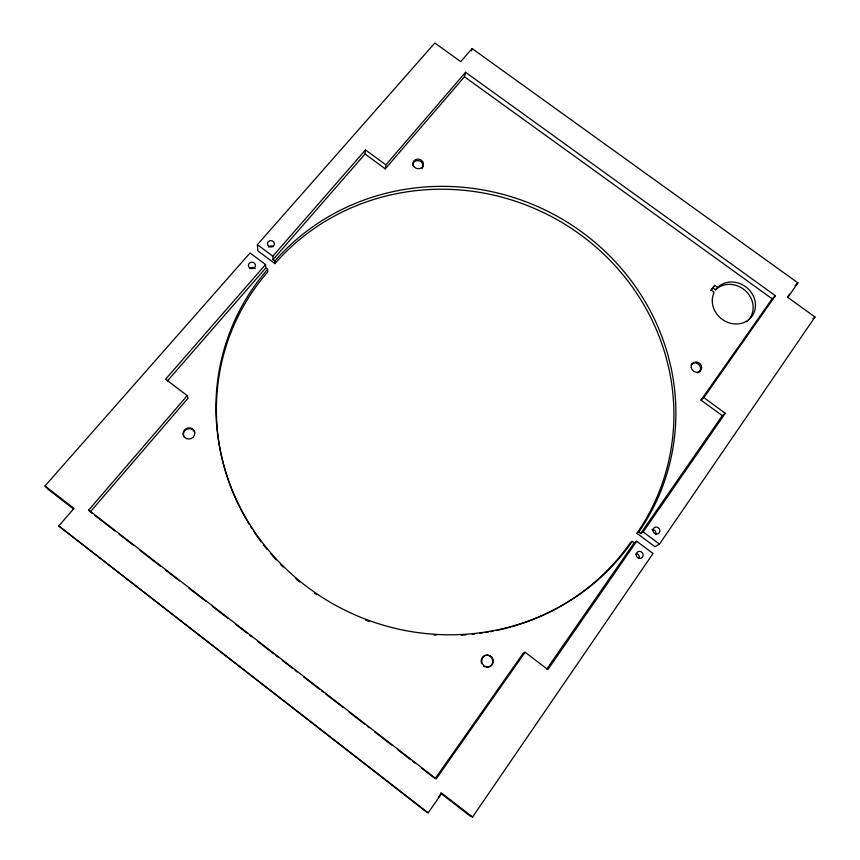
<?xml version="1.0" encoding="UTF-8"?>
<svg xmlns="http://www.w3.org/2000/svg" width="860" height="860" viewBox="0 0 860 860"><rect width="100%" height="100%" fill="white"/><g stroke="black" fill="none" stroke-linecap="round" stroke-linejoin="round"><path stroke-width="1.29" d="M365.027 154.015L365.489 149.919L385.882 164.851L385.291 168.85L365.027 154.015L273.018 259.677L274.824 261.021A227.75 217.612 23.6 0 1 583.703 233.415A227.75 217.612 23.6 0 1 638.722 532.104L640.646 533.523L643.14 531.931L725.281 413.284L703.846 397.61L701.008 400.083L722.292 415.649L725.281 413.284M385.291 168.85L464.464 76.776L465.572 72.283L775.365 295.722L703.846 397.61M471.495 50.837L472.065 48.536L797.919 282.908L787.814 297.399L815 316.996L659.47 544.101L654.912 546.723L636.884 533.286A226.535 216.559 23.6 0 0 582.241 236.027A226.535 216.559 23.6 0 0 274.953 263.601L257.882 250.883L257.376 244.67L434.848 43L460.723 61.641L472.065 48.536M440.524 793.124L470.205 816.108L472.57 817L653.041 553.485L636.679 541.273L634.218 542.8L546.756 669.069M640.646 533.523L722.292 415.649M636.679 541.273L547.874 669.553L525.094 652.245L523.385 652.987L435.128 778.655M438.288 797.381L441.309 793.06M787.502 297.001L789.523 294.109M167.442 380.915L265.783 267.987L265.546 264.536L250.056 252.98L44.999 485.986L73.981 508.421L58.759 525.997L426.431 811.969L428.205 812.818L441.868 793.232L472.57 817M701.008 400.083L772.14 298.807L775.365 295.722M525.094 652.245L436.203 778.87L88.688 510.087L187.222 395.621L165.582 379.195L265.546 264.536M717.681 287.466L714.789 285.369L711.295 290.196L714.122 292.443A22.457 20.081 37.5 0 0 733.881 323.865A22.457 20.081 37.5 0 0 753.596 296.55A22.457 20.081 37.5 0 0 717.799 287.358L715.563 289.82L712.682 287.735L710.596 290.615M385.882 164.851L465.572 72.283M92.407 513.56L90.289 511.915L188.039 398.234L187.222 395.621M273.018 259.677L272.835 256.183L365.489 149.919M712.682 287.735L714.789 285.369M715.563 289.82L715.67 289.702A22.338 19.995 37.5 0 1 746.587 291.852A22.338 19.995 37.5 0 1 746.609 321.748M794.995 285.649L797.919 282.908M812.979 318.705L815 316.996M636.884 533.286L638.722 532.104M634.218 542.8L632.293 541.37L630.487 542.51A227.148 217.72 23.2 0 1 525.836 622.199M464.464 76.776L772.14 298.807M643.14 531.931L659.47 544.101M257.376 244.67L272.835 256.183M265.783 267.987L267.6 269.33A228.373 218.795 23.2 0 0 308.138 587.638A228.373 218.795 23.2 0 0 632.293 541.37M94.525 515.204L114.692 530.792M118.938 534.082L133.784 545.562M140.158 550.486L160.315 566.084M165.614 570.191L179.417 580.855M188.963 588.24L205.938 601.376M212.302 606.3L228.222 618.609M235.651 624.36L247.325 633.379M249.443 635.024L251.561 636.669M257.935 641.592L273.846 653.901M275.974 655.546L278.092 657.18M282.338 660.469L292.948 668.671M295.066 670.316L297.194 671.961M303.558 676.884L319.469 689.193M321.597 690.838L323.715 692.472M325.843 694.117L342.817 707.253M349.181 712.177L365.102 724.486M367.22 726.13L369.338 727.764M374.648 731.871L391.623 744.996M397.987 749.931L410.725 759.778M412.843 761.412L414.971 763.057M421.335 767.98L434.063 777.827M73.788 509.185L48.343 489.49L44.999 485.986M58.759 525.997L428.205 812.818M88.688 510.087L90.289 511.915M267.6 269.33L267.761 271.878A227.148 217.72 23.2 0 0 239.843 507.497M274.824 261.021L274.953 263.601M524.697 622.608A227.148 217.72 23.2 0 1 511.958 626.671M510.775 626.994A227.148 217.72 23.2 0 1 496.542 630.498M492.941 631.229A227.148 217.72 23.2 0 1 490.522 631.681M488.104 632.111A227.148 217.72 23.2 0 1 485.685 632.519M482.041 633.078A227.148 217.72 23.2 0 1 479.6 633.422M474.709 634.024A227.148 217.72 23.2 0 1 472.258 634.282M466.098 634.82A227.148 217.72 23.2 0 1 461.164 635.132M436.353 635.11A227.148 217.72 23.2 0 1 433.87 634.959M369.166 621.425A227.148 217.72 23.2 0 1 365.629 620.125M316.749 594.733A227.148 217.72 23.2 0 1 314.685 593.314M299.721 582.026A227.148 217.72 23.2 0 1 295.894 578.823M283.069 567.009A227.148 217.72 23.2 0 1 280.446 564.364M276.178 559.86A227.148 217.72 23.2 0 1 270.405 553.378M267.234 549.583A227.148 217.72 23.2 0 1 263.375 544.756M261.128 541.822A227.148 217.72 23.2 0 1 253.334 530.76M251.98 528.707A227.148 217.72 23.2 0 1 250.668 526.642M249.368 524.557A227.148 217.72 23.2 0 1 247.465 521.418M246.841 520.365A227.148 217.72 23.2 0 1 240.392 508.593M183.75 436.396A5.88 5.558 -14.5 0 1 187.2 429.14A5.88 5.558 -14.5 0 1 194.725 432.225M481.654 663.608A5.998 5.805 75.9 0 1 485.556 655.417A5.998 5.805 75.9 0 1 492.769 660.921A5.998 5.805 75.9 0 1 486.373 667.199M484.889 666.812A5.998 5.805 75.9 0 1 483.556 666.048M412.66 165.829A5.289 4.784 15 0 1 419.164 160.788A5.289 4.784 15 0 1 422.077 168.463M691.021 364.898A5.429 4.945 39.7 0 1 699.298 365.048A5.429 4.945 39.7 0 1 697.761 372.896M268.513 247.121A3.451 3.171 3.4 0 1 273.351 246.659M249.712 268.578A3.483 3.214 1.3 0 1 255.226 268.718M651.891 529.502A3.569 3.333 51.9 0 1 655.804 534.286M636.196 553.561A3.59 3.376 54.4 0 1 639.227 558.387M186.502 438.579A5.891 5.568 -14.4 0 0 194.79 432.752A5.891 5.568 -14.4 0 0 185.534 428.968A5.891 5.568 -14.4 0 0 186.502 438.579M482.051 658.771A6.02 5.816 75.8 0 0 488.426 666.941A6.02 5.816 75.8 0 0 492.027 657.276A6.02 5.816 75.8 0 0 482.051 658.771M249.722 267.987A3.515 3.246 1.4 0 0 255.399 265.976A3.515 3.246 1.4 0 0 250.658 262.429A3.515 3.246 1.4 0 0 249.722 267.987M636.185 554.453A3.633 3.408 54.1 0 0 641.205 558.194A3.633 3.408 54.1 0 0 641.614 552.088A3.633 3.408 54.1 0 0 636.185 554.453M414.025 166.69A5.311 4.795 15.1 0 0 423.066 165.916A5.311 4.795 15.1 0 0 417.401 159.089A5.311 4.795 15.1 0 0 414.025 166.69M268.739 246.272A3.483 3.204 3.5 0 0 274.361 244.294A3.483 3.204 3.5 0 0 269.642 240.789A3.483 3.204 3.5 0 0 268.739 246.272M652.976 530.115A3.601 3.365 51.8 0 0 657.964 533.823A3.601 3.365 51.8 0 0 658.341 527.782A3.601 3.365 51.8 0 0 652.976 530.115M691.289 367.704A5.439 4.956 39.7 0 0 699.933 371.251A5.439 4.956 39.7 0 0 698.062 362.372A5.439 4.956 39.7 0 0 691.289 367.704"/></g></svg>
